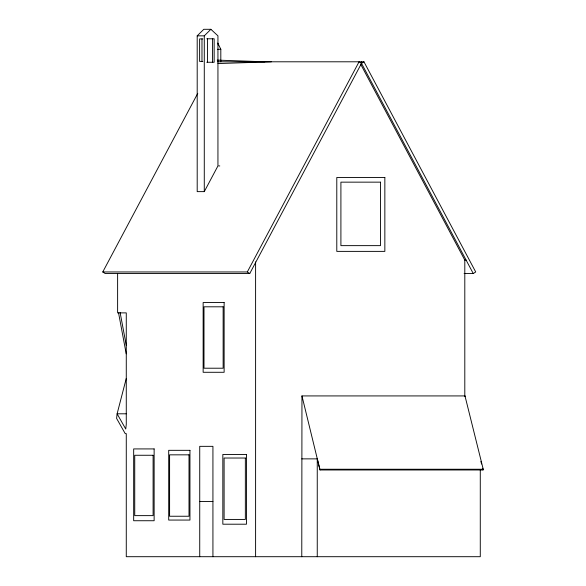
<?xml version="1.0" encoding="UTF-8"?>
<svg xmlns="http://www.w3.org/2000/svg" width="586" height="586" viewBox="0 0 586 586"><rect width="100%" height="100%" fill="white"/><g stroke="black" fill="none" stroke-linecap="round" stroke-linejoin="round"><path stroke-width="0.88" d="M301.775 458.867L317.253 458.867L320.015 469.979L483.04 469.979L483.23 469.247L464.984 395.924L301.958 395.924L301.775 556.7M320.015 469.979L301.958 395.924M464.984 395.924L464.801 396.656L464.801 260.081L360.632 64.182M126.276 378.388L117.112 413.804L116.592 418.397L125.221 433.64L126.276 433.64L126.276 556.7L480.278 556.7L480.278 469.84M361.511 61.794L361.511 63.376L249.753 273.545L105.209 273.545L102.77 271.963L197.768 93.321M204.28 191.629L217.941 165.933L217.941 35.841L210.879 29.3L203.803 29.3L197.196 35.841L197.196 191.629L204.28 191.629L204.28 35.841L210.879 29.3M102.77 271.963L247.314 271.963L359.072 61.794L361.511 63.376L473.268 273.545L475.707 271.963L363.95 61.794L217.56 61.794M361.511 63.376L363.95 61.794M217.941 63.559L271.369 61.794M197.196 35.841L204.28 35.841M206.807 38.786L214.154 38.786L214.154 62.263L206.807 62.263M202.851 38.91L199.621 38.91L199.621 61.413L202.851 61.413M217.56 49.305L220.812 49.305L220.812 61.794M218.725 165.933L219.779 165.933M464.801 260.081L466.112 260.081M464.119 273.545L473.268 273.545M126.246 413.804L117.112 413.804L125.741 429.04L126.276 424.286L126.276 312.88L117.618 312.88L117.618 273.735M320.205 469.247L483.23 469.247M199.731 501.521L212.93 501.521M217.26 60.116L264.813 61.794M247.314 271.963L249.753 273.545M220.812 49.305L217.802 43.064L218.505 45.4M480.916 461.431L481.553 463.995M482.615 468.273L483.04 469.979M120.108 312.455L126.268 345.388M118.555 312.88L126.217 353.827M317.253 458.867L317.253 556.7M255.599 261.913L255.599 556.7M212.93 556.7L212.93 446.342L199.731 446.342L199.731 556.7M212.579 38.786L212.579 62.263M207.554 38.786L207.554 62.263M201.98 38.91L201.98 61.413M384.848 177.485L336.789 177.485L336.789 251.379L384.848 251.379L384.848 177.485M380.49 182.151L340.906 182.151L340.906 245.637L380.49 245.637L380.49 182.151M224.13 302.552L203.144 302.552L203.144 372.286L224.13 372.286L224.13 302.552M223.141 306.808L203.994 306.808L203.994 368.213L223.141 368.213L223.141 306.808M154.133 448.92L133.674 448.92L133.674 520.734L154.133 520.734L154.133 448.92M189.952 450.326L168.702 450.326L168.702 520.06L189.952 520.06L189.952 450.326M246.442 454.48L222.834 454.48L222.834 524.206L246.442 524.206L246.442 454.48M189.007 454.839L169.596 454.839L169.596 516.244L189.007 516.244L189.007 454.839M153.1 455.263L134.736 455.263L134.736 515.629L153.1 515.629L153.1 455.263M245.351 458.025L224.101 458.025L224.101 519.43L245.351 519.43L245.351 458.025"/></g></svg>
